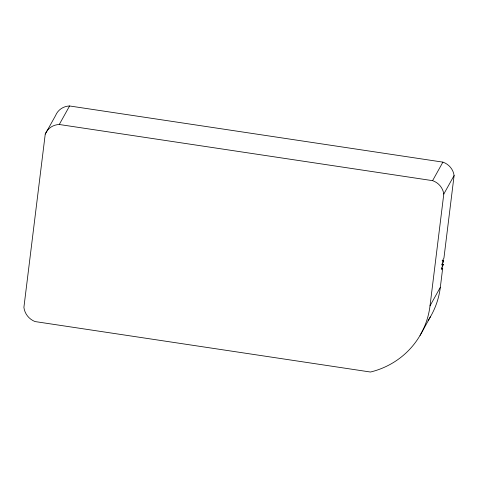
<?xml version="1.0" encoding="UTF-8"?>
<svg xmlns="http://www.w3.org/2000/svg" width="478" height="478" viewBox="0 0 478 478"><rect width="100%" height="100%" fill="white"/><g stroke="black" fill="none" stroke-linecap="round" stroke-linejoin="round"><path stroke-width="0.72" d="M442.246 260.373L443.626 260.576L442.592 262.428L442.897 259.972L443.925 258.12L454.1 175.54A16.312 15.678 29.1 0 0 442.903 162.132L69.585 105.973A16.312 15.678 29.1 0 0 55.556 115.58L45.243 134.109L23.9 307.366A17.304 16.634 29.1 0 0 34.996 321.557L370.48 372.027A83.321 80.095 29.1 0 0 430.021 305.842L440.328 287.32L442.718 267.955L441.684 269.807L441.989 267.345L443.016 265.493L443.172 264.268L441.791 264.059M430.021 305.842L443.787 194.062L454.1 175.54M443.626 260.576L443.47 261.807L442.443 263.659L442.138 266.121L443.172 264.268M45.243 134.109A16.312 15.678 29.1 0 1 59.272 124.495L69.585 105.973M443.787 194.062A16.312 15.678 29.1 0 0 432.596 180.654L442.903 162.132M420.043 335.442L430.349 316.914M59.272 124.495L432.596 180.654M442.192 260.695L443.453 260.886M441.738 264.388L442.998 264.573M441.284 268.074L442.544 268.266M440.328 287.32A83.321 80.095 29.1 0 1 428.085 320.553"/></g></svg>
